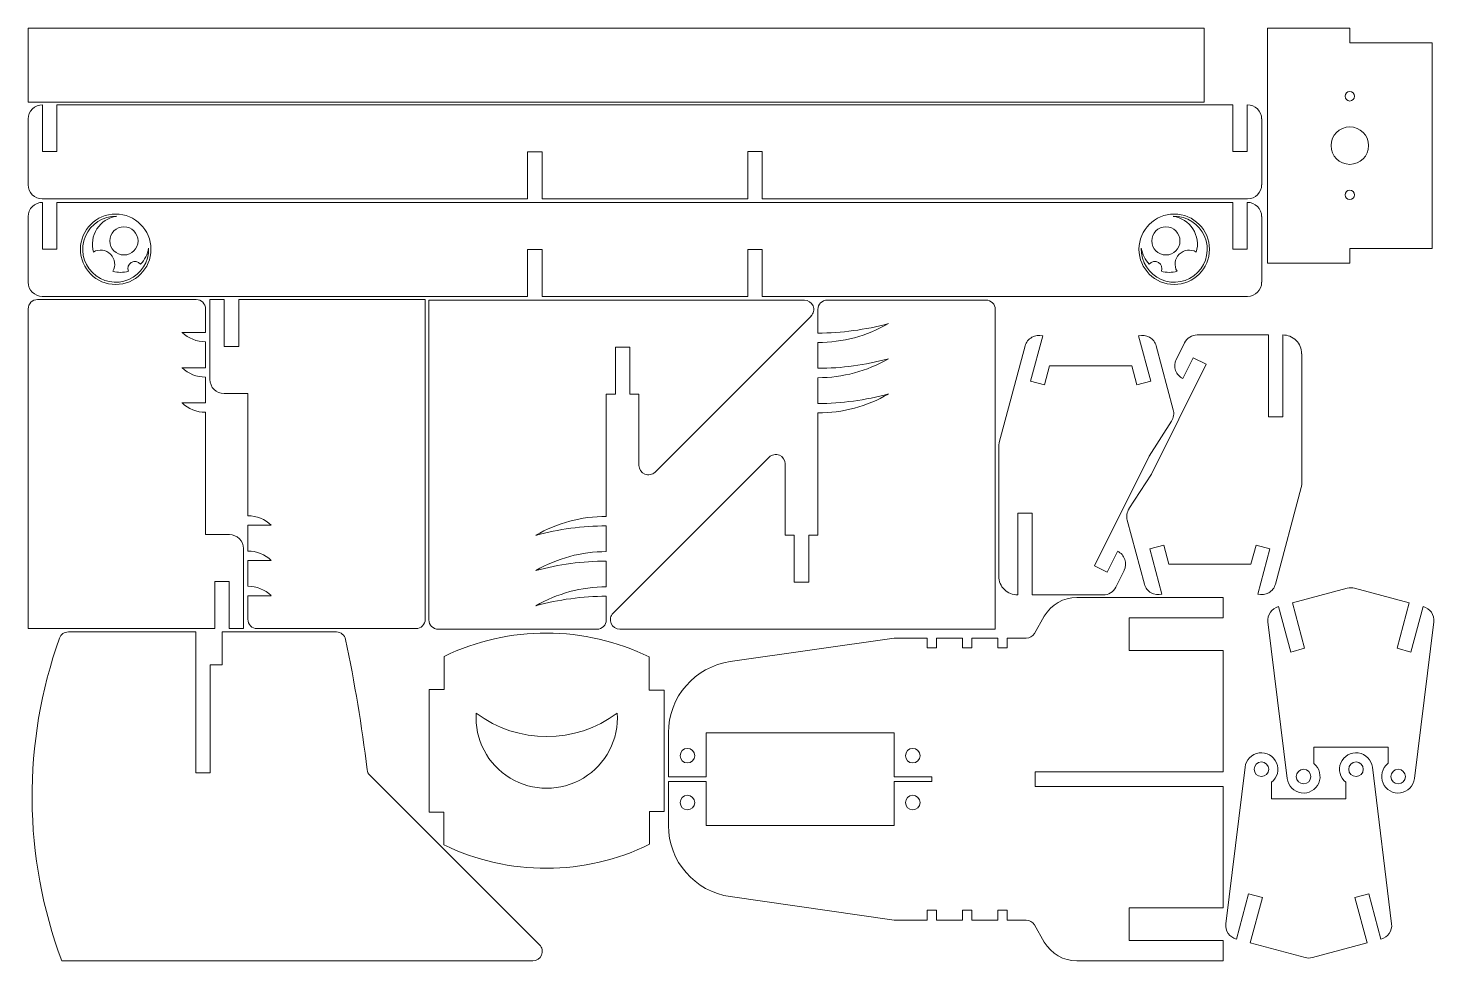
# Model space of a CAD drawing. Header units: inches. Extents: x 0 to 11.8, y 0 to 7.8.
import ezdxf

# ---------------------------------------------------------------- set-up
doc = ezdxf.new("R2010")
doc.units = ezdxf.units.IN
doc.header["$MEASUREMENT"] = 0
for name, color, linetype, lineweight in [('engrave', 2, 'Continuous', 0), ('inside', 4, 'Continuous', 0), ('outside', 6, 'Continuous', 0)]:
    doc.layers.add(name, color=color, linetype=linetype, lineweight=lineweight)

msp = doc.modelspace()

# ---------------------------------------------------------------- linework, layer by layer
at = {"layer": 'engrave'}
for centre, radius in [((0.733, 5.961), 0.295), ((9.596, 5.961), 0.295), ((0.802, 6.031), 0.118), ((9.526, 6.031), 0.118)]:
    msp.add_circle(centre, radius, dxfattribs=at)
for centre, radius, start, end in [((0.733, 5.961), 0.276, 88.432, 1.568), ((0.774, 6.003), 0.236, 98.3288, 196.045), ((9.596, 5.961), 0.276, 178.432, 91.568), ((9.554, 6.003), 0.236, 343.955, 81.6712), ((0.607, 5.836), 0.118, 329.4775, 120.5225), ((0.774, 6.003), 0.236, 314.884, 351.6712), ((9.554, 6.003), 0.236, 188.3288, 225.116), ((9.721, 5.836), 0.118, 59.4775, 210.5225), ((0.774, 6.003), 0.236, 253.955, 286.161), ((0.894, 5.8), 0.0591, 37.7032, 203.3417), ((9.434, 5.8), 0.0591, 336.6583, 142.2968), ((9.554, 6.003), 0.236, 253.839, 286.045)]:
    msp.add_arc(centre, radius, start, end, dxfattribs=at)
at = {"layer": 'inside'}
for centre, radius in [((11.066, 7.242), 0.0394), ((11.066, 6.829), 0.157), ((11.066, 6.416), 0.0394), ((5.52, 1.719), 0.061), ((7.407, 1.719), 0.061), ((10.326, 1.605), 0.061), ((11.118, 1.605), 0.061), ((10.679, 1.544), 0.061), ((11.471, 1.544), 0.061), ((5.52, 1.326), 0.061), ((7.407, 1.326), 0.061)]:
    msp.add_circle(centre, radius, dxfattribs=at)
for centre, radius, start, end in [((4.342, 2.038), 0.592, 176.3048, 3.6952), ((4.342, 2.863), 0.984, 233.1301, 306.8699)]:
    msp.add_arc(centre, radius, start, end, dxfattribs=at)
at = {"layer": 'outside'}
for p, q in [((9.847, 7.813), (0, 7.813)), ((0, 7.813), (0, 7.193)), ((9.847, 7.193), (9.847, 7.813)), ((11.066, 7.813), (10.377, 7.813)), ((10.377, 7.813), (10.377, 5.845)), ((11.066, 7.691), (11.066, 7.813)), ((11.755, 7.691), (11.066, 7.691)), ((11.755, 5.967), (11.755, 7.691)), ((0, 7.193), (9.847, 7.193)), ((0.12, 6.779), (0.12, 7.17)), ((10.088, 7.17), (0.241, 7.17)), ((0.241, 7.17), (0.241, 6.779)), ((10.088, 6.779), (10.088, 7.17)), ((10.208, 7.17), (10.208, 6.779)), ((0, 7.052), (0, 6.501)), ((10.329, 6.501), (10.329, 7.052)), ((0.241, 6.779), (0.12, 6.779)), ((4.182, 6.383), (4.182, 6.776)), ((4.182, 6.776), (4.303, 6.776)), ((4.303, 6.776), (4.303, 6.383)), ((6.026, 6.383), (6.026, 6.781)), ((6.026, 6.781), (6.146, 6.781)), ((6.146, 6.781), (6.146, 6.383)), ((10.208, 6.779), (10.088, 6.779)), ((0.118, 6.383), (4.182, 6.383)), ((4.303, 6.383), (6.026, 6.383)), ((6.146, 6.383), (10.21, 6.383)), ((0.12, 5.961), (0.12, 6.353)), ((10.088, 6.353), (0.241, 6.353)), ((0.241, 6.353), (0.241, 5.961)), ((10.088, 5.961), (10.088, 6.353)), ((10.208, 6.353), (10.208, 5.961)), ((0, 6.235), (0, 5.684)), ((10.329, 5.684), (10.329, 6.235)), ((0.241, 5.961), (0.12, 5.961)), ((4.182, 5.565), (4.182, 5.959)), ((4.182, 5.959), (4.303, 5.959)), ((4.303, 5.959), (4.303, 5.565)), ((6.026, 5.565), (6.026, 5.959)), ((6.026, 5.959), (6.146, 5.959)), ((6.146, 5.959), (6.146, 5.565)), ((10.208, 5.961), (10.088, 5.961)), ((11.066, 5.845), (11.066, 5.967)), ((11.066, 5.967), (11.755, 5.967)), ((10.377, 5.845), (11.066, 5.845)), ((1.407, 5.54), (0.079, 5.54)), ((0.118, 5.565), (4.182, 5.565)), ((1.642, 5.54), (1.522, 5.54)), ((1.522, 5.54), (1.522, 4.87)), ((1.642, 5.146), (1.642, 5.54)), ((3.325, 5.54), (1.763, 5.54)), ((1.763, 5.54), (1.763, 5.146)), ((3.325, 2.862), (3.325, 5.54)), ((6.499, 5.534), (3.356, 5.534)), ((3.356, 5.534), (3.356, 2.857)), ((4.303, 5.565), (6.026, 5.565)), ((6.146, 5.565), (10.21, 5.565)), ((8.019, 5.534), (6.691, 5.534)), ((0, 5.461), (0, 2.784)), ((1.485, 5.264), (1.485, 5.461)), ((6.612, 5.456), (6.612, 5.259)), ((8.097, 2.779), (8.097, 5.456)), ((5.249, 4.094), (6.555, 5.4)), ((1.288, 5.264), (1.485, 5.264)), ((1.485, 4.969), (1.485, 5.185)), ((6.612, 5.18), (6.612, 4.964)), ((8.393, 4.857), (8.495, 5.235)), ((9.298, 5.235), (9.399, 4.857)), ((10.384, 5.243), (9.789, 5.243)), ((10.384, 4.556), (10.384, 5.243)), ((10.504, 5.243), (10.504, 4.556)), ((1.763, 5.146), (1.642, 5.146)), ((4.918, 4.747), (4.918, 5.141)), ((4.918, 5.141), (5.038, 5.141)), ((5.038, 5.141), (5.038, 4.747)), ((8.348, 5.152), (8.131, 4.343)), ((9.588, 4.616), (9.445, 5.152)), ((9.683, 5.177), (9.613, 5.036)), ((10.664, 3.996), (10.664, 5.086)), ((1.288, 4.969), (1.485, 4.969)), ((8.552, 4.985), (8.51, 4.826)), ((9.24, 4.985), (8.552, 4.985)), ((9.283, 4.826), (9.24, 4.985)), ((9.863, 4.998), (9.406, 4.078)), ((9.669, 4.877), (9.755, 5.051)), ((9.755, 5.051), (9.863, 4.998)), ((1.485, 4.674), (1.485, 4.89)), ((6.612, 4.885), (6.612, 4.668)), ((8.51, 4.826), (8.393, 4.857)), ((9.399, 4.857), (9.283, 4.826)), ((1.64, 4.752), (1.839, 4.752)), ((1.839, 4.752), (1.839, 3.729)), ((4.841, 3.723), (4.841, 4.747)), ((4.841, 4.747), (4.918, 4.747)), ((5.038, 4.747), (5.114, 4.747)), ((5.114, 4.747), (5.114, 4.15)), ((1.288, 4.674), (1.485, 4.674)), ((1.485, 3.571), (1.485, 4.595)), ((6.612, 4.59), (6.612, 3.566)), ((9.385, 4.229), (9.573, 4.522)), ((10.504, 4.556), (10.384, 4.556)), ((8.127, 4.312), (8.127, 3.222)), ((6.204, 4.219), (4.898, 2.913)), ((6.339, 3.566), (6.339, 4.163)), ((8.928, 3.31), (9.385, 4.229)), ((9.406, 4.078), (9.217, 3.786)), ((10.443, 3.156), (10.66, 3.965)), ((2.036, 3.65), (1.839, 3.65)), ((1.839, 3.65), (1.839, 3.433)), ((8.287, 3.065), (8.287, 3.751)), ((8.287, 3.751), (8.407, 3.751)), ((8.407, 3.751), (8.407, 3.065)), ((9.202, 3.691), (9.346, 3.156)), ((1.685, 3.571), (1.485, 3.571)), ((4.841, 3.428), (4.841, 3.645)), ((6.415, 3.566), (6.339, 3.566)), ((6.415, 3.172), (6.415, 3.566)), ((6.612, 3.566), (6.536, 3.566)), ((6.536, 3.566), (6.536, 3.172)), ((1.803, 2.784), (1.803, 3.453)), ((9.122, 3.43), (9.035, 3.256)), ((9.392, 3.451), (9.508, 3.482)), ((9.493, 3.073), (9.392, 3.451)), ((9.508, 3.482), (9.55, 3.322)), ((10.238, 3.322), (10.281, 3.482)), ((10.281, 3.482), (10.397, 3.451)), ((10.397, 3.451), (10.296, 3.073)), ((2.036, 3.355), (1.839, 3.355)), ((1.839, 3.355), (1.839, 3.138)), ((4.841, 3.133), (4.841, 3.349)), ((9.035, 3.256), (8.928, 3.31)), ((9.55, 3.322), (10.238, 3.322)), ((9.107, 3.13), (9.177, 3.271)), ((1.562, 2.784), (1.562, 3.177)), ((1.562, 3.177), (1.682, 3.177)), ((1.682, 3.177), (1.682, 2.784)), ((6.536, 3.172), (6.415, 3.172)), ((8.407, 3.065), (9.001, 3.065)), ((11.044, 3.122), (10.586, 2.999)), ((11.564, 2.999), (11.105, 3.122)), ((2.036, 3.059), (1.839, 3.059)), ((1.839, 3.059), (1.839, 2.862)), ((4.841, 2.857), (4.841, 3.054)), ((10.007, 3.045), (8.781, 3.045)), ((10.007, 2.873), (10.007, 3.045)), ((10.572, 2.587), (10.47, 2.968)), ((10.586, 2.999), (10.688, 2.619)), ((11.462, 2.619), (11.564, 2.999)), ((11.68, 2.968), (11.578, 2.587)), ((8.508, 2.887), (8.425, 2.743)), ((9.22, 2.6), (9.22, 2.873)), ((9.22, 2.873), (10.007, 2.873)), ((10.381, 2.839), (10.542, 1.528)), ((11.608, 1.528), (11.769, 2.839)), ((0, 2.784), (1.562, 2.784)), ((1.403, 2.756), (0.337, 2.756)), ((1.403, 1.575), (1.403, 2.756)), ((2.581, 2.756), (1.624, 2.756)), ((1.624, 2.756), (1.624, 2.48)), ((1.682, 2.784), (1.803, 2.784)), ((1.918, 2.784), (3.246, 2.784)), ((3.434, 2.779), (4.762, 2.779)), ((4.954, 2.779), (8.097, 2.779)), ((7.251, 2.704), (5.879, 2.507)), ((7.527, 2.704), (7.251, 2.704)), ((7.527, 2.621), (7.527, 2.704)), ((7.606, 2.621), (7.527, 2.621)), ((7.822, 2.704), (7.606, 2.704)), ((7.606, 2.704), (7.606, 2.621)), ((7.822, 2.621), (7.822, 2.704)), ((7.901, 2.621), (7.822, 2.621)), ((8.118, 2.704), (7.901, 2.704)), ((7.901, 2.704), (7.901, 2.621)), ((8.118, 2.621), (8.118, 2.704)), ((8.196, 2.621), (8.118, 2.621)), ((8.357, 2.704), (8.196, 2.704)), ((8.196, 2.704), (8.196, 2.621)), ((10.007, 2.6), (9.22, 2.6)), ((10.007, 1.583), (10.007, 2.6)), ((10.688, 2.619), (10.572, 2.587)), ((11.578, 2.587), (11.462, 2.619)), ((1.624, 2.48), (1.523, 2.48)), ((1.523, 2.48), (1.523, 1.575)), ((3.482, 2.55), (3.482, 2.273)), ((5.201, 2.269), (5.201, 2.546)), ((3.482, 2.273), (3.357, 2.273)), ((3.357, 2.273), (3.357, 1.246)), ((5.326, 2.269), (5.201, 2.269)), ((5.326, 1.251), (5.326, 2.269)), ((5.362, 1.91), (5.362, 1.542)), ((5.677, 1.542), (5.677, 1.91)), ((5.677, 1.91), (7.251, 1.91)), ((7.251, 1.91), (7.251, 1.542)), ((10.764, 1.653), (10.764, 1.791)), ((10.764, 1.791), (11.386, 1.791)), ((11.386, 1.791), (11.386, 1.653)), ((1.523, 1.575), (1.403, 1.575)), ((4.282, 0.134), (2.86, 1.556)), ((5.362, 1.542), (5.677, 1.542)), ((7.251, 1.542), (7.566, 1.542)), ((7.566, 1.542), (7.566, 1.503)), ((8.432, 1.462), (8.432, 1.583)), ((8.432, 1.583), (10.007, 1.583)), ((10.189, 1.622), (10.028, 0.311)), ((11.416, 0.311), (11.255, 1.622)), ((5.677, 1.503), (5.362, 1.503)), ((5.362, 1.503), (5.362, 1.135)), ((5.677, 1.135), (5.677, 1.503)), ((7.566, 1.503), (7.251, 1.503)), ((7.251, 1.503), (7.251, 1.135)), ((10.007, 1.462), (8.432, 1.462)), ((10.007, 0.445), (10.007, 1.462)), ((10.411, 1.358), (10.411, 1.497)), ((11.033, 1.497), (11.033, 1.358)), ((11.033, 1.358), (10.411, 1.358)), ((3.357, 1.246), (3.48, 1.246)), ((3.48, 1.246), (3.48, 0.973)), ((5.203, 1.251), (5.326, 1.251)), ((5.203, 0.978), (5.203, 1.251)), ((7.251, 1.135), (5.677, 1.135)), ((5.879, 0.538), (7.251, 0.341)), ((10.117, 0.182), (10.219, 0.562)), ((10.219, 0.562), (10.335, 0.531)), ((10.335, 0.531), (10.233, 0.151)), ((11.109, 0.531), (11.225, 0.562)), ((11.211, 0.151), (11.109, 0.531)), ((11.225, 0.562), (11.327, 0.182)), ((7.527, 0.341), (7.527, 0.424)), ((7.527, 0.424), (7.606, 0.424)), ((7.606, 0.424), (7.606, 0.341)), ((7.822, 0.341), (7.822, 0.424)), ((7.822, 0.424), (7.901, 0.424)), ((7.901, 0.424), (7.901, 0.341)), ((8.118, 0.341), (8.118, 0.424)), ((8.118, 0.424), (8.196, 0.424)), ((8.196, 0.424), (8.196, 0.341)), ((9.22, 0.172), (9.22, 0.445)), ((9.22, 0.445), (10.007, 0.445)), ((7.251, 0.341), (7.527, 0.341)), ((7.606, 0.341), (7.822, 0.341)), ((7.901, 0.341), (8.118, 0.341)), ((8.196, 0.341), (8.357, 0.341)), ((8.425, 0.302), (8.508, 0.157)), ((10.007, 0.172), (9.22, 0.172)), ((10.007, 0), (10.007, 0.172)), ((10.233, 0.151), (10.691, 0.028)), ((10.753, 0.028), (11.211, 0.151)), ((0.282, 0), (4.226, 0)), ((8.781, 0), (10.007, 0))]:
    msp.add_line(p, q, dxfattribs=at)
for centre, radius, start, end in [((0.118, 7.052), 0.118, 88.854, 180), ((10.21, 7.052), 0.118, 0, 91.146), ((0.118, 6.501), 0.118, 180, 270), ((10.21, 6.501), 0.118, 270, 360), ((0.118, 6.235), 0.118, 88.854, 180), ((10.21, 6.235), 0.118, 0, 91.146), ((0.118, 5.684), 0.118, 180, 270), ((10.21, 5.684), 0.118, 270, 360), ((0.079, 5.461), 0.0787, 90, 180), ((1.407, 5.461), 0.0787, 0, 90), ((6.499, 5.456), 0.0787, 315, 90), ((6.691, 5.456), 0.0787, 90, 180), ((8.019, 5.456), 0.0787, 0, 90), ((6.612, 7.492), 2.233, 270, 285.3337), ((6.612, 6.361), 1.181, 270, 300), ((1.485, 5.471), 0.285, 226.3972, 270), ((8.462, 5.121), 0.118, 73.854, 165), ((9.331, 5.121), 0.118, 15, 106.146), ((9.789, 5.125), 0.118, 90, 153.5784), ((10.506, 5.086), 0.157, 0, 90.8595), ((1.485, 5.175), 0.285, 226.3972, 270), ((6.612, 7.197), 2.233, 270, 285.3337), ((6.612, 6.066), 1.181, 270, 300), ((9.719, 4.984), 0.118, 153.5784, 244.7244), ((1.64, 4.87), 0.118, 180, 270), ((6.612, 6.902), 2.233, 270, 285.3337), ((6.612, 5.771), 1.181, 270, 300), ((1.485, 4.88), 0.285, 226.3972, 270), ((9.474, 4.586), 0.118, 327.1486, 15), ((6.26, 4.163), 0.0787, 0, 135), ((8.245, 4.312), 0.118, 165, 180), ((5.193, 4.15), 0.0787, 180, 315), ((10.546, 3.996), 0.118, 345, 0), ((9.317, 3.722), 0.118, 147.1486, 195), ((1.839, 3.443), 0.285, 46.3972, 90), ((4.841, 2.542), 1.181, 90, 120), ((1.685, 3.453), 0.118, 360, 90), ((4.841, 1.411), 2.233, 90, 105.3337), ((1.839, 3.148), 0.285, 46.3972, 90), ((4.841, 2.247), 1.181, 90, 120), ((9.071, 3.324), 0.118, 333.5784, 64.7244), ((4.841, 1.116), 2.233, 90, 105.3337), ((8.284, 3.222), 0.157, 180, 270.8595), ((1.839, 2.853), 0.285, 46.3972, 90), ((4.841, 1.952), 1.181, 90, 120), ((9.001, 3.183), 0.118, 270, 333.5784), ((9.46, 3.186), 0.118, 195, 286.146), ((10.329, 3.186), 0.118, 253.854, 345), ((11.075, 3.008), 0.118, 75, 105), ((4.841, 0.821), 2.233, 90, 105.3337), ((8.781, 2.73), 0.315, 90, 150), ((10.498, 2.853), 0.118, 103.854, 187.0107), ((11.652, 2.853), 0.118, 352.9893, 76.146), ((1.918, 2.862), 0.0787, 180, 270), ((3.246, 2.862), 0.0787, 270, 0), ((3.434, 2.857), 0.0787, 180, 270), ((4.762, 2.857), 0.0787, 270, 0), ((4.954, 2.857), 0.0787, 135, 270), ((0.337, 2.677), 0.0787, 90, 160.3219), ((2.581, 2.677), 0.0787, 11.7866, 90), ((4.337, 0.777), 1.969, 63.9682, 115.7299), ((8.357, 2.782), 0.0787, 270, 330), ((3.97, 1.378), 3.937, 160.3219, 200.4873), ((-10.249, 0), 13.185, 6.9775, 11.7866), ((5.964, 1.91), 0.603, 98.1606, 180), ((10.326, 1.605), 0.138, 308.2119, 172.9893), ((10.679, 1.544), 0.138, 187.0107, 51.7881), ((11.118, 1.605), 0.138, 7.0107, 231.7881), ((11.471, 1.544), 0.138, 128.2119, 352.9893), ((2.916, 1.611), 0.0787, 186.9775, 225), ((5.964, 1.135), 0.603, 180, 261.8394), ((4.337, 2.745), 1.969, 244.1937, 296.1084), ((8.357, 0.263), 0.0787, 30, 90), ((10.145, 0.297), 0.118, 172.9893, 256.146), ((11.299, 0.297), 0.118, 283.854, 7.0107), ((4.226, 0.079), 0.0787, 270, 45), ((8.781, 0.315), 0.315, 210, 270), ((10.722, 0.142), 0.118, 255, 285)]:
    msp.add_arc(centre, radius, start, end, dxfattribs=at)

doc.saveas('drawing.dxf')
